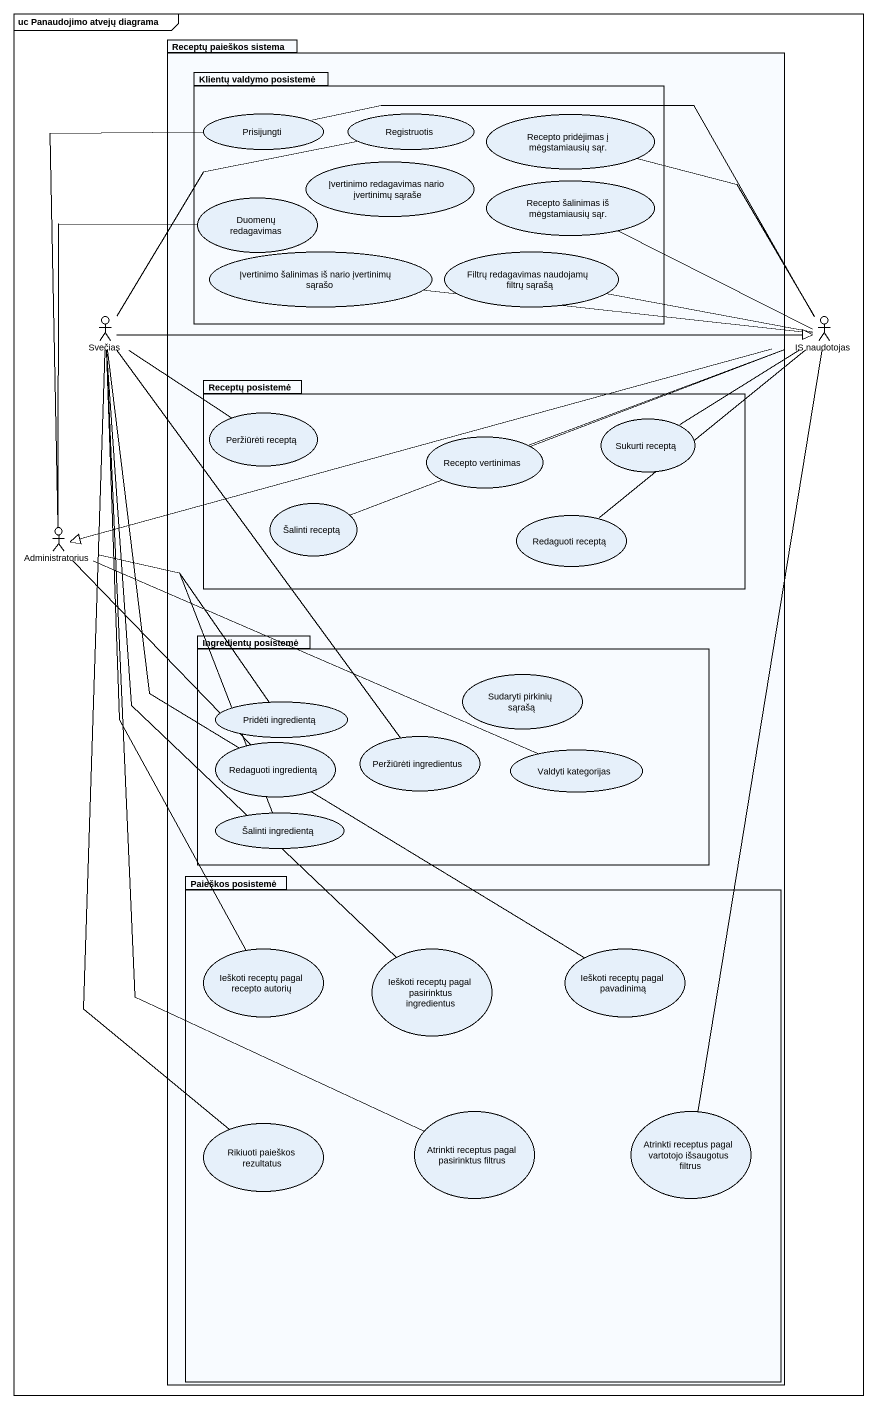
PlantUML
@startuml
mainframe uc Panaudojimo atvejų diagrama
package "Receptų paieškos sistema" as Receptų_paieškos_sistema {
  package "Klientų valdymo posistemė" as Klientų_valdymo_posistemė {
    usecase Prisijungti
    usecase Registruotis
    usecase "Recepto pridėjimas į mėgstamiausių sąr." as Recepto_pridėjimas_į
    usecase "Įvertinimo redagavimas nario įvertinimų sąraše" as Įvertinimo_redagavimas
    usecase "Duomenų redagavimas" as Duomenų_redagavimas
    usecase "Recepto šalinimas iš mėgstamiausių sąr." as Recepto_šalinimas_iš
    usecase "Įvertinimo šalinimas iš nario įvertinimų sąrašo" as Įvertinimo_šalinimas_iš
    usecase "Filtrų redagavimas naudojamų filtrų sąrašą" as Filtrų_redagavimas
  }
  package "Receptų posistemė" as Receptų_posistemė {
    usecase "Peržiūrėti receptą" as Peržiūrėti_receptą
    usecase "Recepto vertinimas" as Recepto_vertinimas
    usecase "Sukurti receptą" as Sukurti_receptą
    usecase "Šalinti receptą" as Šalinti_receptą
    usecase "Redaguoti receptą" as Redaguoti_receptą
  }
  package "Ingredientų posistemė" as Ingredientų_posistemė {
    usecase "Pridėti ingredientą" as Pridėti_ingredientą
    usecase "Sudaryti pirkinių sąrašą" as Sudaryti_pirkinių_sąrašą
    usecase "Redaguoti ingredientą" as Redaguoti_ingredientą
    usecase "Peržiūrėti ingredientus" as Peržiūrėti_ingredientus
    usecase "Valdyti kategorijas" as Valdyti_kategorijas
    usecase "Šalinti ingredientą" as Šalinti_ingredientą
  }
  package "Paieškos posistemė" as Paieškos_posistemė {
    usecase "Ieškoti receptų pagal recepto autorių" as Ieškoti_receptų_pagal
    usecase "Ieškoti receptų pagal pasirinktus ingredientus" as Ieškoti_receptų_pagal_2
    usecase "Ieškoti receptų pagal pavadinimą" as Ieškoti_receptų_pagal_3
    usecase "Rikiuoti paieškos rezultatus" as Rikiuoti_paieškos_rezultatus
    usecase "Atrinkti receptus pagal pasirinktus filtrus" as Atrinkti_receptus_pagal
    usecase "Atrinkti receptus pagal vartotojo išsaugotus filtrus" as Atrinkti_receptus_pagal_2
  }
}
actor Svečias
actor "IS naudotojas" as IS_naudotojas
actor Administratorius
Registruotis -- Svečias
Recepto_pridėjimas_į -- IS_naudotojas
Recepto_šalinimas_iš -right- IS_naudotojas
Įvertinimo_šalinimas_iš -right- IS_naudotojas
Filtrų_redagavimas -right- IS_naudotojas
Svečias -right-|> IS_naudotojas
Svečias -- Peržiūrėti_receptą
Svečias -- Peržiūrėti_ingredientus
Svečias -- Ieškoti_receptų_pagal
Svečias -- Ieškoti_receptų_pagal_2
Svečias -- Ieškoti_receptų_pagal_3
Svečias -- Rikiuoti_paieškos_rezultatus
Svečias -- Atrinkti_receptus_pagal
IS_naudotojas -left- Prisijungti
IS_naudotojas -left- Recepto_vertinimas
IS_naudotojas -- Sukurti_receptą
IS_naudotojas -left- Šalinti_receptą
IS_naudotojas -- Redaguoti_receptą
IS_naudotojas -left-|> Administratorius
IS_naudotojas -- Atrinkti_receptus_pagal_2
Administratorius -up- Prisijungti
Administratorius -up- Duomenų_redagavimas
Administratorius -- Pridėti_ingredientą
Administratorius -- Redaguoti_ingredientą
Administratorius -right- Valdyti_kategorijas
Administratorius -- Šalinti_ingredientą
@enduml
